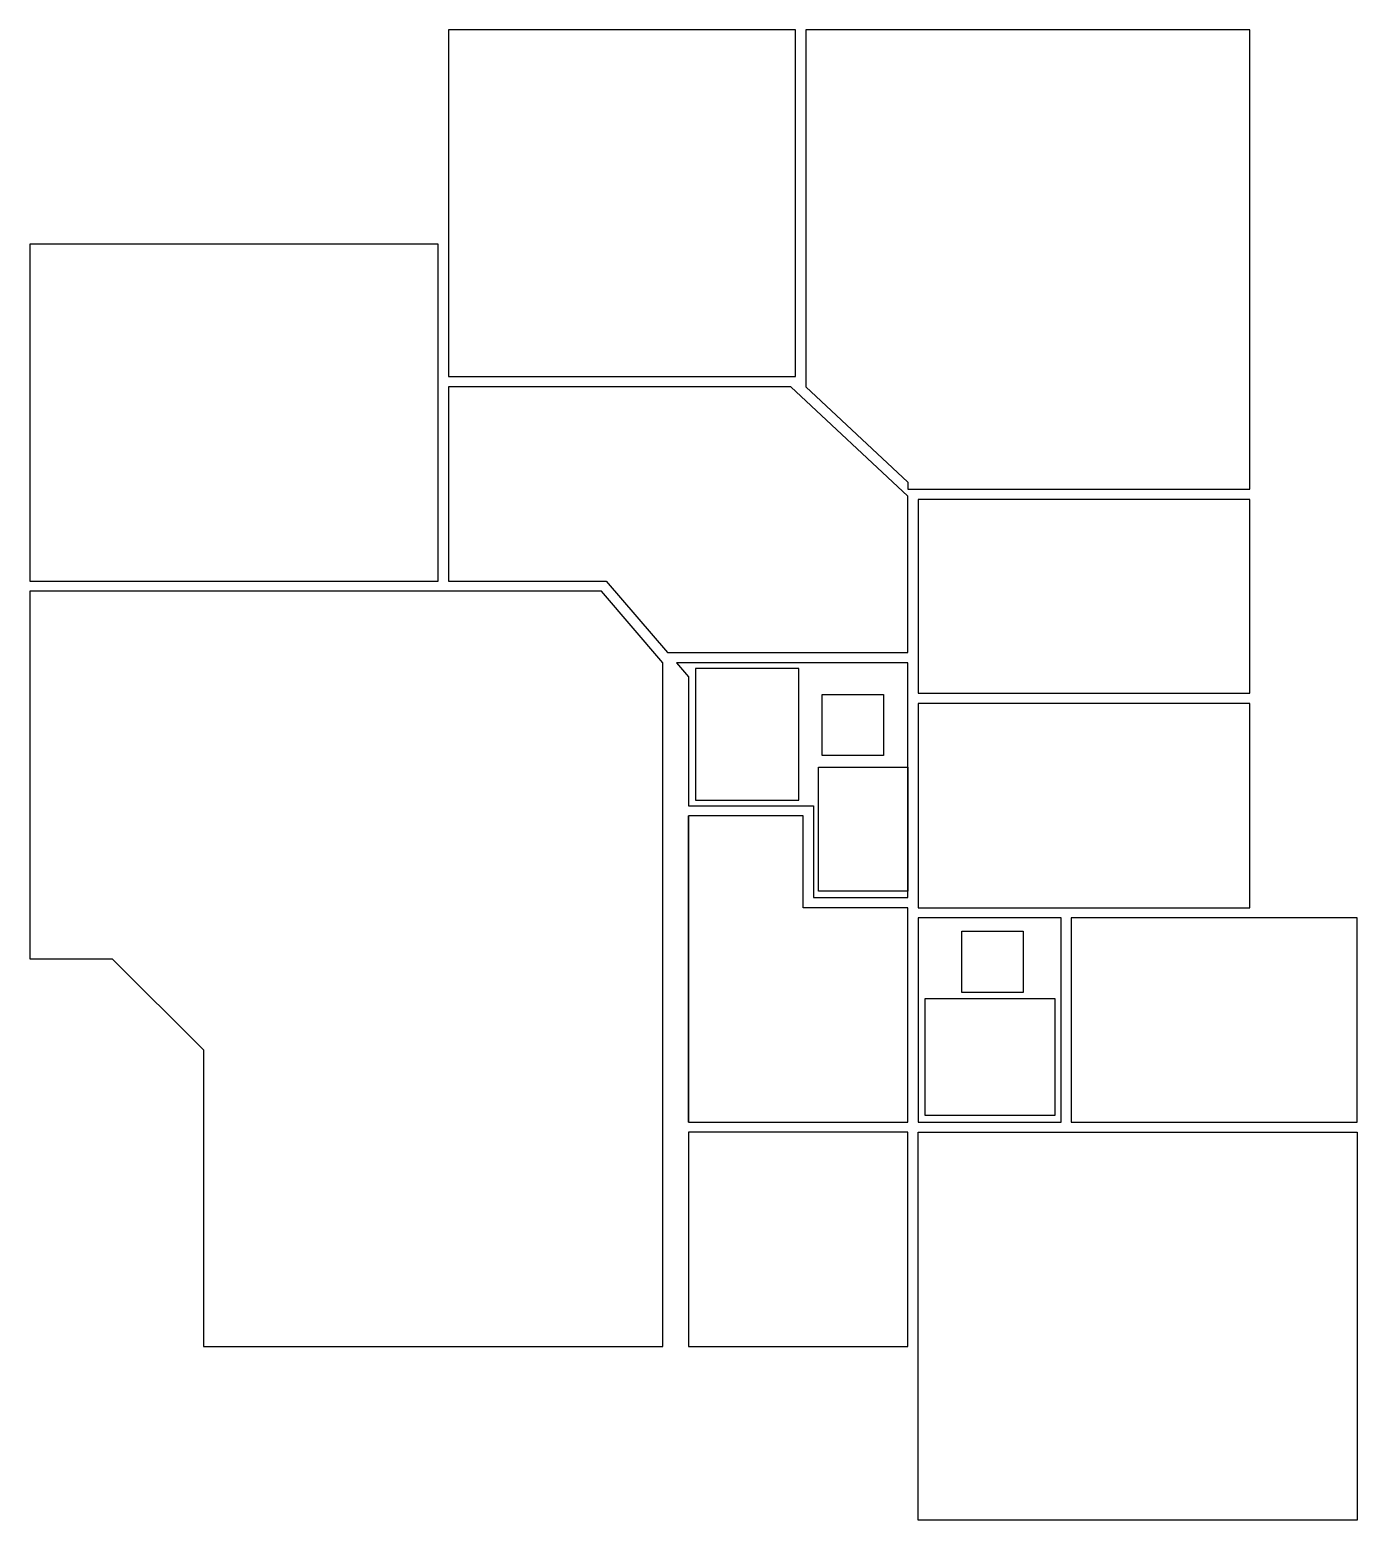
# Model space of a CAD drawing. Header units: metres. Extents: x 2.4 to 15.4, y 3.2 to 17.8.
import ezdxf

# ---------------------------------------------------------------- set-up
doc = ezdxf.new("R2010")
doc.units = ezdxf.units.M
doc.layers.add('AREE LEONARDO', color=5, linetype='Continuous')

msp = doc.modelspace()

# ---------------------------------------------------------------- linework, layer by layer
at = {"layer": 'AREE LEONARDO', "color": 5}
for points in [[(6.506, 17.848), (6.506, 14.451), (9.906, 14.451), (9.906, 17.848), (6.506, 17.848)], [(10.006, 17.848), (10.006, 14.351), (11.006, 13.418), (11.006, 13.348), (14.356, 13.348), (14.356, 17.848), (10.006, 17.848)], [(2.406, 15.748), (2.406, 12.448), (6.406, 12.448), (6.406, 15.748), (2.406, 15.748)], [(6.506, 14.351), (6.506, 12.448), (8.052, 12.448), (8.652, 11.748), (11.006, 11.748), (11.006, 13.281), (9.859, 14.351), (6.506, 14.351)], [(8.856, 11.51), (8.856, 10.247), (10.081, 10.247), (10.081, 9.348), (11.006, 9.348), (11.006, 11.648), (8.738, 11.648), (8.856, 11.51)], [(11.106, 11.248), (11.106, 9.248), (14.356, 9.248), (14.356, 11.248), (11.106, 11.248)], [(11.106, 9.148), (11.106, 7.148), (12.506, 7.148), (12.506, 9.148), (11.106, 9.148)], [(8.856, 7.016), (8.856, 4.948), (11.006, 4.948), (11.006, 7.048), (8.856, 7.048)], [(15.406, 7.048), (15.406, 3.248), (11.106, 3.248), (11.106, 7.048), (15.406, 7.048)]]:
    msp.add_lwpolyline(points, close=True, dxfattribs=at)
at = {"layer": 'AREE LEONARDO', "color": 3}
for points in [[(11.106, 13.248), (11.106, 11.348), (14.356, 11.348), (14.356, 13.248), (11.121, 13.248)], [(2.406, 12.348), (2.406, 8.748), (3.213, 8.748), (4.106, 7.855), (4.106, 4.948), (8.606, 4.948), (8.606, 11.648), (8.006, 12.348), (2.406, 12.348)], [(12.606, 9.148), (12.606, 7.148), (15.406, 7.148), (15.406, 9.148), (12.606, 9.148)]]:
    msp.add_lwpolyline(points, close=True, dxfattribs=at)
at = {"layer": 'AREE LEONARDO', "color": 2}
for points in [[(9.938, 11.592), (8.927, 11.592), (8.927, 10.302), (9.938, 10.302)], [(10.129, 10.626), (11.006, 10.626), (11.006, 9.41), (10.129, 9.41)], [(8.856, 10.147), (8.856, 7.148), (11.006, 7.148), (11.006, 9.248), (9.981, 9.248), (9.981, 10.147), (8.856, 10.147), (8.856, 7.148)], [(11.176, 8.359), (12.444, 8.359), (12.444, 7.214), (11.176, 7.214)]]:
    msp.add_lwpolyline(points, close=True, dxfattribs=at)
at = {"layer": 'AREE LEONARDO', "color": 1}
for points in [[(10.167, 11.338), (10.767, 11.338), (10.767, 10.738), (10.167, 10.738)], [(11.534, 9.017), (12.134, 9.017), (12.134, 8.417), (11.534, 8.417)]]:
    msp.add_lwpolyline(points, close=True, dxfattribs=at)

doc.saveas('drawing.dxf')
